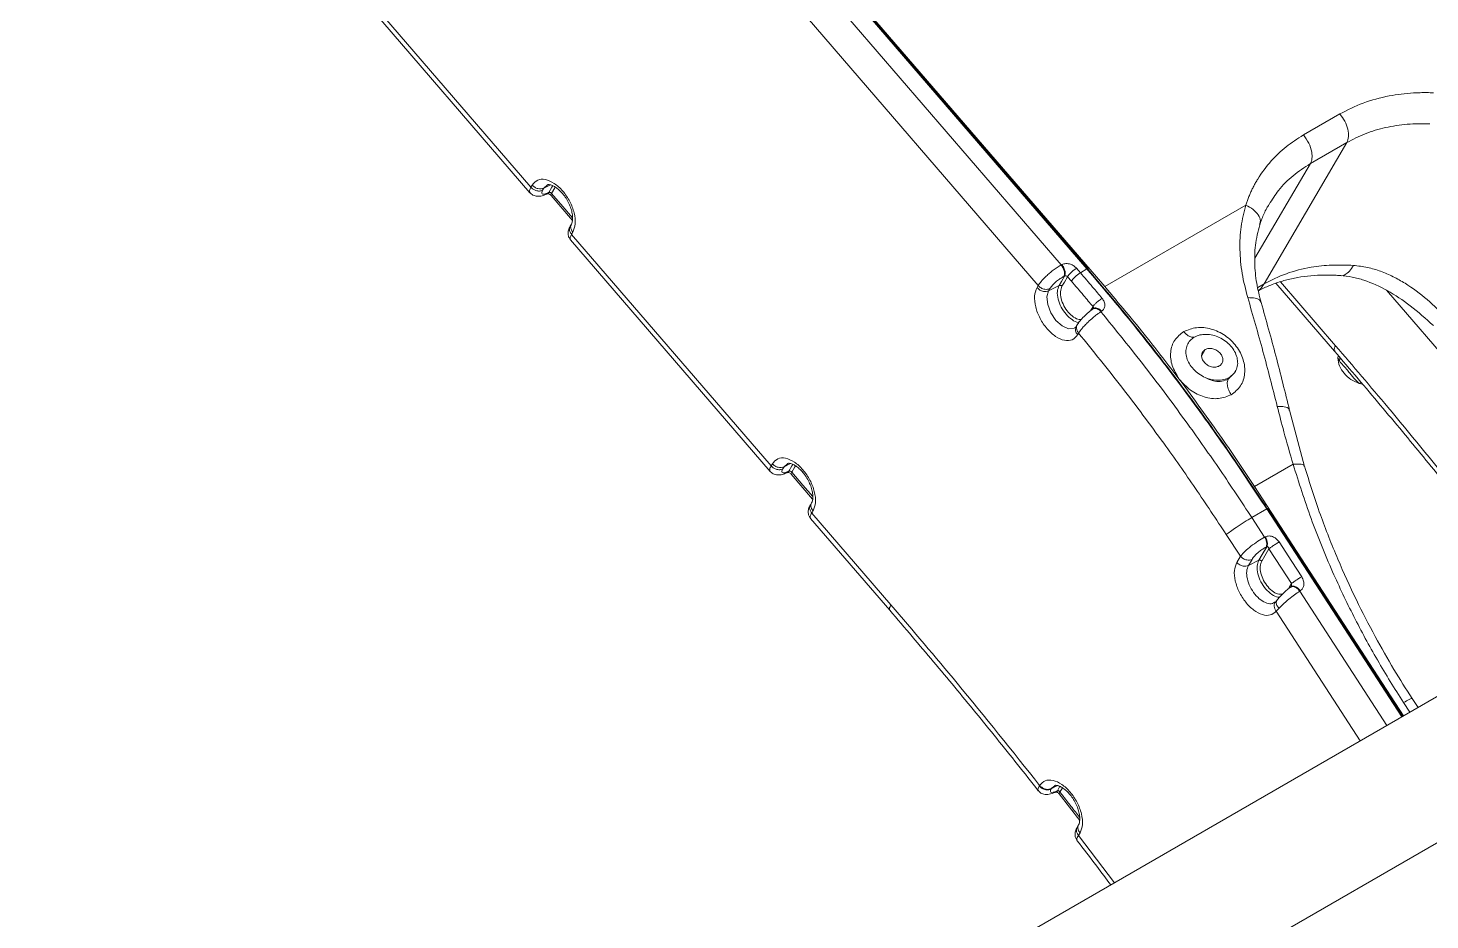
# Model space of a CAD drawing. Header units: millimetres. Extents: x 169 to 14583, y -399 to 10804.
# Drawn here: x 3964.2 to 4277.3, y 8873 to 9072.3 of the extents above; entities that cross this region are included whole.
import ezdxf

# ---------------------------------------------------------------- set-up
doc = ezdxf.new("R2010")
doc.units = ezdxf.units.MM
doc.header["$LTSCALE"] = 35

msp = doc.modelspace()

# ---------------------------------------------------------------- linework, layer by layer
at = {"color": 7, "linetype": 'Continuous', "lineweight": 18}
for p, q in [((4863.941, 9228.027), (2742.62, 8003.415)), ((4807.372, 9228.027), (2742.62, 8036.071)), ((4058.788, 9183.207), (4200.684, 9018.481)), ((4200.906, 9018.546), (4059.01, 9183.272)), ((4059.155, 9183.423), (4204.646, 9014.524)), ((4129.658, 9095.148), (4194.934, 9019.37)), ((4124.717, 9090.326), (4189.8, 9014.772)), ((4031.664, 9087.291), (4076.281, 9035.494)), ((4076.512, 9036.742), (4031.939, 9088.486)), ((4249.02, 9048.411), (4257.158, 9053.109)), ((4258.719, 9046.723), (4240.22, 9015.134)), ((4250.581, 9042.025), (4258.719, 9046.723)), ((4250.581, 9042.025), (4238.204, 9020.89)), ((4076.512, 9036.742), (4076.789, 9037.215)), ((4079.389, 9036.525), (4079.113, 9036.053)), ((4080.865, 9037.263), (4079.389, 9036.525)), ((4079.389, 9036.525), (4080.197, 9037.251)), ((4080.318, 9035.5), (4079.985, 9035.226)), ((4079.994, 9035.201), (4080.147, 9035.276)), ((4081.001, 9034.88), (4085.773, 9029.34)), ((4204.646, 9014.524), (4236.147, 9032.709)), ((4085.543, 9028.505), (4085.266, 9028.033)), ((4085.859, 9026.685), (4085.582, 9026.213)), ((4130.155, 8974.469), (4085.582, 9026.213)), ((4085.306, 9025.017), (4129.924, 8973.221)), ((4194.934, 9019.37), (4195.091, 9019.45)), ((4198.361, 9018.622), (4199.225, 9017.62)), ((4200.684, 9018.481), (4199.225, 9017.62)), ((4189.524, 9014.3), (4189.8, 9014.772)), ((4192.124, 9013.61), (4194.442, 9014.768)), ((4192.401, 9014.082), (4192.124, 9013.61)), ((4196.347, 9016.738), (4197.21, 9015.736)), ((4238.812, 9014.321), (4240.22, 9015.134)), ((4242.877, 9015.273), (4255.955, 9000.091)), ((4256.208, 9001.313), (4243.886, 9015.618)), ((4291.834, 8985.573), (4267.597, 9013.709)), ((4202.027, 9010.053), (4201.49, 9009.136)), ((4202.218, 9009.68), (4202.075, 9009.584)), ((4198.039, 9005.438), (4197.943, 9005.351)), ((4198.497, 9005.963), (4198.278, 9005.59)), ((4198.813, 9004.144), (4198.594, 9003.77)), ((4227.081, 9000.456), (4226.304, 8999.129)), ((4256.762, 8999.149), (4256.702, 8998.537)), ((4256.807, 8999.097), (4256.702, 8998.537)), ((4256.702, 8998.537), (4257.048, 8997.915)), ((4233.631, 8995.241), (4233.838, 8995.594)), ((4221.3, 8993.84), (4221.218, 8993.949)), ((4232.952, 8994.643), (4232.241, 8993.879)), ((4261.918, 8993.108), (4261.481, 8992.897)), ((4262.243, 8992.722), (4261.481, 8992.897)), ((4249.296, 8974.299), (4245.911, 8986.94)), ((4130.155, 8974.469), (4130.431, 8974.942)), ((4133.032, 8974.252), (4132.755, 8973.78)), ((4134.507, 8974.989), (4133.032, 8974.252)), ((4133.032, 8974.252), (4133.84, 8974.977)), ((4133.961, 8973.227), (4133.628, 8972.953)), ((4133.636, 8972.928), (4133.789, 8973.002)), ((4238.094, 8969.833), (4246.734, 8974.821)), ((4134.643, 8972.606), (4139.415, 8967.067)), ((4271.368, 8918.598), (4238.094, 8969.833)), ((4139.186, 8966.232), (4138.909, 8965.76)), ((4139.501, 8964.412), (4139.225, 8963.94)), ((4156.903, 8943.417), (4139.225, 8963.94)), ((4240.819, 8964.854), (4237.499, 8962.925)), ((4240.819, 8964.854), (4270.998, 8918.385)), ((4271.189, 8918.495), (4241.018, 8964.951)), ((4138.949, 8962.744), (4156.65, 8942.195)), ((4237.499, 8962.925), (4240.353, 8958.531)), ((4231.793, 8959.109), (4234.937, 8954.267)), ((4240.353, 8958.531), (4240.509, 8958.61)), ((4234.138, 8952.901), (4234.937, 8954.267)), ((4237.538, 8953.578), (4236.738, 8952.212)), ((4236.738, 8952.212), (4239.056, 8953.37)), ((4246.413, 8947.539), (4246.269, 8947.441)), ((4246.306, 8947.51), (4246.319, 8947.513)), ((4248.338, 8946.555), (4248.194, 8946.457)), ((4248.194, 8946.457), (4267.672, 8916.465)), ((4242.648, 8944.05), (4242.542, 8943.984)), ((4243.071, 8944.403), (4242.749, 8943.997)), ((4243.567, 8942.64), (4242.924, 8941.969)), ((4242.924, 8941.969), (4261.719, 8913.028)), ((4272.782, 8919.415), (4271.375, 8921.581)), ((4274.608, 8920.468), (4273.305, 8922.475)), ((4192.701, 8902.354), (4193.47, 8902.992)), ((4193.59, 8901.519), (4193.744, 8901.593)), ((4194.478, 8901.167), (4199.069, 8895.258)), ((4194.638, 8901.583), (4195.192, 8902.529)), ((4198.813, 8894.266), (4198.489, 8893.712)), ((4199.129, 8892.446), (4198.805, 8891.892)), ((4206.803, 8881.326), (4198.805, 8891.892))]:
    msp.add_line(p, q, dxfattribs=at)
at = {"color": 7, "linetype": 'Continuous', "lineweight": 18, "flags": 128}
for points in [[(4080.472, 9035.574), (4080.386, 9035.533), (4080.318, 9035.5)], [(4080.472, 9035.574), (4081.163, 9036.755), (4081.359, 9037.089)], [(4081.102, 9035.368), (4081.805, 9036.568), (4081.923, 9036.769)], [(4085.802, 9029.912), (4083.615, 9032.451), (4081.102, 9035.368)], [(4195.677, 9016.877), (4194.985, 9015.696), (4194.442, 9014.768)], [(4195.52, 9016.796), (4195.608, 9016.841), (4195.677, 9016.877)], [(4196.347, 9016.738), (4195.644, 9015.538), (4195.092, 9014.595)], [(4197.943, 9005.351), (4197.791, 9005.215), (4196.544, 9005.122), (4195.123, 9005.743), (4193.744, 9006.982), (4192.617, 9008.652), (4191.913, 9010.498), (4191.74, 9012.239), (4192.124, 9013.61), (4192.124, 9013.61)], [(4203.941, 9009.015), (4203.861, 9008.961), (4203.798, 9008.919)], [(4134.114, 8973.301), (4134.029, 8973.26), (4133.961, 8973.227)], [(4134.114, 8973.301), (4134.806, 8974.482), (4135.002, 8974.816)], [(4134.745, 8973.095), (4135.447, 8974.295), (4135.565, 8974.496)], [(4139.445, 8967.639), (4137.258, 8970.177), (4134.745, 8973.095)], [(4243.596, 8957.469), (4246.421, 8953.118), (4248.641, 8949.7)], [(4240.827, 8956.394), (4239.835, 8954.7), (4239.056, 8953.37)], [(4241.313, 8955.942), (4240.413, 8954.405), (4239.706, 8953.197)], [(4240.671, 8956.315), (4240.758, 8956.359), (4240.827, 8956.394)], [(4241.313, 8955.942), (4244.139, 8951.592), (4246.359, 8948.173)], [(4246.359, 8948.173), (4245.832, 8947.273), (4245.664, 8946.987)], [(4194.141, 8903.026), (4193.681, 8902.797), (4192.663, 8902.288)], [(4194.068, 8901.892), (4193.982, 8901.85), (4193.915, 8901.818)], [(4194.068, 8901.892), (4194.577, 8902.761), (4194.627, 8902.846)]]:
    msp.add_lwpolyline(points, dxfattribs=at)
at = {"color": 7, "linetype": 'Continuous', "lineweight": 18}
for points, knots in [([(4257.158, 9053.109), (4258.861, 9053.979), (4262.267, 9055.718), (4267.878, 9057.207), (4271.993, 9057.726), (4274.337, 9057.843), (4275.071, 9057.868), (4275.807, 9057.881), (4276.547, 9057.882), (4277.291, 9057.871), (4277.789, 9057.854), (4278.038, 9057.846)], [0, 0, 0, 0, 0.2799111, 0.5598914, 0.806286, 0.8385636, 0.8708302, 0.9030962, 0.9353716, 0.9676668, 1, 1, 1, 1]), ([(4236.147, 9032.709), (4236.244, 9033.003), (4236.438, 9033.589), (4236.765, 9034.453), (4237.118, 9035.304), (4237.5, 9036.141), (4237.909, 9036.964), (4238.346, 9037.773), (4239.504, 9039.755), (4241.607, 9042.566), (4245.046, 9045.879), (4247.695, 9047.567), (4249.02, 9048.411)], [0, 0, 0, 0, 0.0448713, 0.0896789, 0.1344629, 0.1792545, 0.2240848, 0.268969, 0.3138063, 0.5601545, 0.7800145, 1, 1, 1, 1]), ([(4249.02, 9048.411), (4249.453, 9047.822), (4250.319, 9046.644), (4250.929, 9044.711), (4251.022, 9043.095), (4250.728, 9042.381), (4250.581, 9042.025)], [0, 0, 0, 0, 0.27961895, 0.55923799, 0.77961901, 1, 1, 1, 1]), ([(4241.358, 9032.901), (4242.027, 9033.973), (4243.5, 9036.334), (4246.597, 9039.438), (4249.253, 9041.162), (4250.581, 9042.025)], [0, 0, 0, 0, 0.2938014, 0.6469007, 1, 1, 1, 1]), ([(4076.301, 9035.51), (4076.23, 9035.649), (4076.093, 9035.918), (4076.375, 9036.473), (4076.512, 9036.742)], [0, 0, 0, 0, 0.5147342, 1, 1, 1, 1]), ([(4076.206, 9035.587), (4076.443, 9035.355), (4076.925, 9034.883), (4077.935, 9034.664), (4078.982, 9034.771), (4079.664, 9035.061), (4079.999, 9035.204)], [0, 0, 0, 0, 0.2481592, 0.5046297, 0.7567286, 1, 1, 1, 1]), ([(4079.113, 9036.053), (4078.892, 9035.977), (4078.432, 9035.818), (4077.648, 9035.954), (4076.973, 9036.284), (4076.662, 9036.593), (4076.512, 9036.742)], [0, 0, 0, 0, 0.2688542, 0.5596592, 0.7873468, 1, 1, 1, 1]), ([(4076.789, 9037.215), (4077.157, 9037.648), (4077.893, 9038.513), (4079.705, 9038.6), (4081.713, 9037.729), (4083.675, 9035.966), (4085.279, 9033.59), (4086.268, 9030.98), (4086.554, 9028.46), (4086.091, 9027.277), (4085.859, 9026.685)], [0, 0, 0, 0, 0.12500731, 0.24999827, 0.37499406, 0.49999653, 0.62499794, 0.74999377, 0.87494424, 1, 1, 1, 1]), ([(4080.318, 9035.5), (4080.02, 9035.376), (4079.424, 9035.129), (4078.972, 9035.213), (4078.862, 9035.534), (4079.029, 9035.88), (4079.113, 9036.053)], [0, 0, 0, 0, 0.2796963, 0.5593379, 0.7796715, 1, 1, 1, 1]), ([(4080.132, 9035.281), (4080.146, 9035.283), (4080.296, 9035.307), (4080.388, 9035.447), (4080.472, 9035.574)], [0, 0, 0, 0, 0.09219432, 1, 1, 1, 1]), ([(4080.174, 9037.271), (4080.228, 9037.293), (4080.331, 9037.336), (4080.76, 9037.32), (4081.4, 9037.11), (4082.183, 9036.647), (4083.005, 9035.956), (4083.809, 9035.059), (4084.536, 9034.001), (4085.133, 9032.847), (4085.56, 9031.677), (4085.795, 9030.574), (4085.842, 9029.63), (4085.731, 9028.891), (4085.609, 9028.639), (4085.547, 9028.512)], [0, 0, 0, 0, 0.0823624, 0.1548467, 0.2322622, 0.3074057, 0.383184, 0.4604463, 0.5388929, 0.6178813, 0.6966153, 0.7742526, 0.8502381, 0.9245365, 1, 1, 1, 1]), ([(4081.102, 9035.368), (4081.051, 9035.417), (4080.95, 9035.515), (4080.765, 9035.591), (4080.598, 9035.612), (4080.514, 9035.587), (4080.472, 9035.574)], [0, 0, 0, 0, 0.2786609, 0.5580187, 0.7788012, 1, 1, 1, 1]), ([(4080.152, 9035.278), (4080.193, 9035.29), (4080.276, 9035.313), (4080.491, 9035.263), (4080.753, 9035.129), (4080.916, 9034.965), (4081, 9034.88)], [0, 0, 0, 0, 0.2248265, 0.4652169, 0.7229944, 1, 1, 1, 1]), ([(4081.009, 9034.886), (4080.983, 9034.936), (4080.932, 9035.036), (4081.045, 9035.257), (4081.102, 9035.368)], [0, 0, 0, 0, 0.4945019, 1, 1, 1, 1]), ([(4236.59, 9012.066), (4236.12, 9013.882), (4235.179, 9017.515), (4234.735, 9022.832), (4234.939, 9027.965), (4235.745, 9031.131), (4236.147, 9032.709)], [0, 0, 0, 0, 0.2510572, 0.502282, 0.7518656, 1, 1, 1, 1]), ([(4236.147, 9032.709), (4236.725, 9032.417), (4237.88, 9031.832), (4239.015, 9030.57), (4239.528, 9029.372), (4239.313, 9028.729), (4239.227, 9028.473)], [0, 0, 0, 0, 0.2733412, 0.5466824, 0.8200236, 1, 1, 1, 1]), ([(4239.314, 9028.46), (4239.451, 9028.861), (4239.875, 9030.099), (4240.514, 9031.589), (4241.144, 9032.6), (4241.312, 9032.869)], [0, 0, 0, 0, 0.2598554, 0.8033193, 1, 1, 1, 1]), ([(4085.267, 9028.033), (4085.118, 9027.728), (4084.827, 9027.131), (4084.764, 9026.248), (4084.939, 9025.5), (4085.243, 9025.111), (4085.382, 9024.934)], [0, 0, 0, 0, 0.2836867, 0.5549477, 0.7975658, 1, 1, 1, 1]), ([(4085.582, 9026.213), (4085.433, 9026.428), (4085.124, 9026.874), (4085.049, 9027.549), (4085.214, 9027.891), (4085.28, 9028.026)], [0, 0, 0, 0, 0.3607078, 0.7463726, 1, 1, 1, 1]), ([(4085.582, 9026.213), (4085.443, 9025.946), (4085.155, 9025.397), (4085.268, 9025.157), (4085.326, 9025.033)], [0, 0, 0, 0, 0.4852387, 1, 1, 1, 1]), ([(4085.859, 9026.685), (4085.706, 9026.907), (4085.401, 9027.349), (4085.33, 9028.017), (4085.486, 9028.355), (4085.549, 9028.493)], [0, 0, 0, 0, 0.3712486, 0.7424975, 1, 1, 1, 1]), ([(4239.578, 9010.967), (4239.21, 9012.414), (4238.45, 9015.401), (4238.047, 9019.897), (4238.226, 9024.499), (4239.014, 9027.391), (4239.419, 9028.878)], [0, 0, 0, 0, 0.227876, 0.4705119, 0.727873, 1, 1, 1, 1]), ([(4189.8, 9014.772), (4190, 9015.071), (4190.43, 9015.717), (4191.377, 9016.706), (4192.322, 9017.555), (4193.154, 9018.22), (4194.054, 9018.861), (4194.635, 9019.197), (4194.934, 9019.37)], [0, 0, 0, 0, 0.2006301, 0.4336991, 0.5629972, 0.7004831, 0.8461522, 1, 1, 1, 1]), ([(4192.401, 9014.082), (4192.58, 9014.338), (4192.937, 9014.851), (4193.825, 9015.671), (4194.726, 9016.35), (4195.255, 9016.648), (4195.52, 9016.796)], [0, 0, 0, 0, 0.2795609, 0.5591668, 0.7795606, 1, 1, 1, 1]), ([(4194.934, 9019.37), (4195.097, 9019.129), (4195.422, 9018.646), (4195.651, 9017.866), (4195.686, 9017.218), (4195.575, 9016.937), (4195.52, 9016.796)], [0, 0, 0, 0, 0.2796194, 0.559239, 0.7796198, 1, 1, 1, 1]), ([(4195.091, 9019.45), (4195.382, 9019.553), (4195.965, 9019.758), (4196.94, 9019.595), (4197.776, 9019.2), (4198.166, 9018.815), (4198.361, 9018.622)], [0, 0, 0, 0, 0.2795266, 0.5598291, 0.7794338, 1, 1, 1, 1]), ([(4195.091, 9019.45), (4195.248, 9019.218), (4195.575, 9018.735), (4195.811, 9017.941), (4195.841, 9017.288), (4195.73, 9017.01), (4195.677, 9016.877)], [0, 0, 0, 0, 0.2702785, 0.5624247, 0.789719, 1, 1, 1, 1]), ([(4195.677, 9016.877), (4195.737, 9016.901), (4195.858, 9016.95), (4196.058, 9016.926), (4196.229, 9016.853), (4196.307, 9016.776), (4196.347, 9016.738)], [0, 0, 0, 0, 0.28064265, 0.56053232, 0.78043925, 1, 1, 1, 1]), ([(4198.361, 9018.622), (4198.144, 9018.481), (4197.709, 9018.198), (4197.088, 9017.646), (4196.611, 9017.136), (4196.435, 9016.871), (4196.347, 9016.738)], [0, 0, 0, 0, 0.2796315, 0.559263, 0.7796316, 1, 1, 1, 1]), ([(4199.225, 9017.62), (4200.134, 9016.559), (4201.759, 9014.665), (4203.367, 9012.744), (4204.074, 9011.899)], [0, 0, 0, 0, 0.5599992, 1, 1, 1, 1]), ([(4200.9, 9018.542), (4200.899, 9018.546), (4200.89, 9018.565), (4200.817, 9018.55), (4200.728, 9018.504), (4200.684, 9018.481)], [0, 0, 0, 0, 0.0985789, 0.5492894, 1, 1, 1, 1]), ([(4200.887, 9018.418), (4200.904, 9018.453), (4200.935, 9018.514), (4200.911, 9018.533), (4200.9, 9018.542)], [0, 0, 0, 0, 0.5613937, 1, 1, 1, 1]), ([(4200.887, 9018.418), (4204.855, 9013.707), (4212.786, 9004.289), (4223.326, 8990.442), (4232.737, 8977.309), (4238.215, 8969.025), (4240.956, 8964.881)], [0, 0, 0, 0, 0.2800925, 0.5599592, 0.7798938, 1, 1, 1, 1]), ([(4238.979, 9013.591), (4239.111, 9013.664), (4239.975, 9014.142), (4241.712, 9014.913), (4244.273, 9015.798), (4247.004, 9016.464), (4249.874, 9016.911), (4252.87, 9017.13), (4255.38, 9017.128), (4256.889, 9017.034), (4257.342, 9017.005)], [0, 0, 0, 0, 0.0282843, 0.1849615, 0.3389971, 0.4904666, 0.6401707, 0.7887156, 0.9365399, 1, 1, 1, 1]), ([(4240.22, 9015.134), (4241.841, 9015.956), (4245.084, 9017.599), (4250.291, 9018.875), (4255.352, 9019.456), (4258.58, 9019.329), (4260.194, 9019.266)], [0, 0, 0, 0, 0.2799465, 0.559893, 0.7799465, 1, 1, 1, 1]), ([(4257.234, 9017.013), (4258.128, 9016.918), (4259.947, 9016.724), (4263.51, 9015.746), (4267.897, 9013.74), (4273.022, 9010.302), (4276.362, 9007.341), (4278.08, 9005.817)], [0, 0, 0, 0, 0.1112448, 0.2264895, 0.4689228, 0.7268228, 1, 1, 1, 1]), ([(4257.35, 9017.019), (4257.368, 9017.013), (4257.687, 9016.903), (4258.348, 9017.193), (4259.296, 9017.89), (4259.895, 9018.807), (4260.194, 9019.266)], [0, 0, 0, 0, 0.018966, 0.3459773, 0.6729887, 1, 1, 1, 1]), ([(4260.194, 9019.266), (4261.24, 9019.145), (4263.322, 9018.903), (4266.277, 9018.007), (4269.08, 9016.804), (4272.604, 9014.811), (4276.68, 9011.776), (4279.673, 9008.82), (4281.158, 9007.353)], [0, 0, 0, 0, 0.1276229, 0.2542782, 0.3802899, 0.5057686, 0.7546997, 1, 1, 1, 1]), ([(4198.594, 9003.77), (4198.226, 9003.337), (4197.489, 9002.471), (4195.678, 9002.385), (4193.669, 9003.256), (4191.707, 9005.019), (4190.104, 9007.395), (4189.114, 9010.005), (4188.828, 9012.525), (4189.292, 9013.708), (4189.524, 9014.3)], [0, 0, 0, 0, 0.12500731, 0.24999827, 0.37499406, 0.49999653, 0.62499794, 0.74999377, 0.87494424, 1, 1, 1, 1]), ([(4189.524, 9014.3), (4189.728, 9014.106), (4190.135, 9013.719), (4190.898, 9013.451), (4191.591, 9013.412), (4191.947, 9013.544), (4192.124, 9013.61)], [0, 0, 0, 0, 0.2796438, 0.5592878, 0.7796441, 1, 1, 1, 1]), ([(4189.8, 9014.772), (4189.999, 9014.583), (4190.409, 9014.192), (4191.185, 9013.919), (4191.884, 9013.887), (4192.233, 9014.019), (4192.401, 9014.082)], [0, 0, 0, 0, 0.2729855, 0.5648585, 0.7908094, 1, 1, 1, 1]), ([(4198.923, 9006.563), (4198.857, 9006.556), (4198.393, 9006.503), (4197.325, 9007.087), (4195.973, 9008.267), (4194.846, 9009.942), (4194.156, 9011.764), (4193.955, 9013.527), (4194.28, 9014.354), (4194.442, 9014.768)], [0, 0, 0, 0, 0.0270685, 0.1892238, 0.351379, 0.5135342, 0.6756895, 0.8378448, 1, 1, 1, 1]), ([(4194.442, 9014.768), (4194.499, 9014.787), (4194.615, 9014.826), (4194.808, 9014.792), (4194.975, 9014.711), (4195.053, 9014.634), (4195.092, 9014.595)], [0, 0, 0, 0, 0.2796418, 0.5592872, 0.7796436, 1, 1, 1, 1]), ([(4195.092, 9014.595), (4194.946, 9014.223), (4194.655, 9013.478), (4194.834, 9011.89), (4195.457, 9010.249), (4196.469, 9008.745), (4197.693, 9007.664), (4198.776, 9007.12), (4199.3, 9007.204), (4199.47, 9007.231)], [0, 0, 0, 0, 0.15431216, 0.30858716, 0.4628771, 0.61717231, 0.77146225, 0.92575745, 1, 1, 1, 1]), ([(4197.21, 9015.736), (4198.114, 9014.682), (4199.727, 9012.8), (4201.324, 9010.892), (4202.027, 9010.053)], [0, 0, 0, 0, 0.55999918, 1, 1, 1, 1]), ([(4204.646, 9014.524), (4207.809, 9010.782), (4213.458, 9004.1), (4218.847, 8997.05), (4221.218, 8993.949)], [0, 0, 0, 0, 0.55998558, 1, 1, 1, 1]), ([(4240.22, 9015.134), (4239.916, 9014.64), (4239.56, 9014.064), (4239.03, 9013.747), (4238.954, 9013.701)], [0, 0, 0, 0, 0.8560888, 1, 1, 1, 1]), ([(4204.074, 9011.899), (4203.862, 9011.762), (4203.422, 9011.479), (4202.779, 9010.927), (4202.293, 9010.426), (4202.113, 9010.174), (4202.027, 9010.053)], [0, 0, 0, 0, 0.2730315, 0.5654073, 0.7914378, 1, 1, 1, 1]), ([(4204.074, 9011.899), (4204.248, 9011.645), (4204.595, 9011.138), (4204.712, 9010.298), (4204.519, 9009.529), (4204.133, 9009.186), (4203.941, 9009.015)], [0, 0, 0, 0, 0.2513395, 0.5023873, 0.7519774, 1, 1, 1, 1]), ([(4243.179, 8987.776), (4242.134, 8991.893), (4240.044, 9000.127), (4237.741, 9008.086), (4236.59, 9012.066)], [0, 0, 0, 0, 0.50000603, 1, 1, 1, 1]), ([(4236.59, 9012.066), (4237.178, 9012.053), (4238.398, 9012.028), (4239.385, 9011.55), (4239.479, 9011.094), (4239.51, 9010.946)], [0, 0, 0, 0, 0.3865557, 0.8015799, 1, 1, 1, 1]), ([(4245.928, 8986.867), (4244.923, 8990.951), (4242.912, 8999.119), (4240.69, 9007.017), (4239.578, 9010.966)], [0, 0, 0, 0, 0.4999737, 1, 1, 1, 1]), ([(4202.075, 9009.584), (4201.743, 9009.341), (4201.076, 9008.855), (4200.015, 9007.864), (4199.07, 9006.83), (4198.687, 9006.251), (4198.495, 9005.961)], [0, 0, 0, 0, 0.2474426, 0.4965741, 0.7474139, 1, 1, 1, 1]), ([(4203.798, 9008.919), (4203.692, 9008.849), (4203.4, 9008.658), (4202.812, 9008.234), (4201.943, 9007.547), (4201.003, 9006.707), (4200.185, 9005.88), (4199.405, 9005.009), (4199.042, 9004.478), (4198.813, 9004.144)], [0, 0, 0, 0, 0.05863111, 0.16166032, 0.30896685, 0.50037767, 0.64404887, 0.77535777, 1, 1, 1, 1]), ([(4202.027, 9010.053), (4202.061, 9009.992), (4202.13, 9009.87), (4202.14, 9009.708), (4202.107, 9009.633), (4202.1, 9009.617)], [0, 0, 0, 0, 0.4361202, 0.8754996, 1, 1, 1, 1]), ([(4202.079, 9009.575), (4202.174, 9009.618), (4202.379, 9009.71), (4202.817, 9009.638), (4203.323, 9009.387), (4203.644, 9009.07), (4203.798, 9008.919)], [0, 0, 0, 0, 0.2104297, 0.4559019, 0.7390059, 1, 1, 1, 1]), ([(4203.941, 9009.015), (4203.813, 9009.144), (4203.545, 9009.413), (4203.094, 9009.681), (4202.637, 9009.799), (4202.302, 9009.773), (4202.184, 9009.642), (4202.16, 9009.615)], [0, 0, 0, 0, 0.2078158, 0.4322365, 0.6641379, 0.9315899, 1, 1, 1, 1]), ([(4203.798, 9008.919), (4207.112, 9004.827), (4213.741, 8996.642), (4222.59, 8984.737), (4230.525, 8973.5), (4235.174, 8966.45), (4237.499, 8962.925)], [0, 0, 0, 0, 0.2799943, 0.5599886, 0.7799943, 1, 1, 1, 1]), ([(4198.282, 9005.597), (4198.253, 9005.552), (4198.176, 9005.434), (4198.122, 9005.403), (4198.089, 9005.384)], [0, 0, 0, 0, 0.3860961, 1, 1, 1, 1]), ([(4198.506, 9005.953), (4198.493, 9005.939), (4198.324, 9005.759), (4198.3, 9005.28), (4198.436, 9004.657), (4198.69, 9004.311), (4198.813, 9004.144)], [0, 0, 0, 0, 0.03069754, 0.41501342, 0.7170606, 1, 1, 1, 1]), ([(4221.218, 8993.949), (4220.641, 8994.914), (4219.483, 8996.851), (4219.201, 8999.957), (4220.07, 9002.732), (4221.562, 9003.89), (4222.31, 9004.471)], [0, 0, 0, 0, 0.2479051, 0.497574, 0.7480467, 1, 1, 1, 1]), ([(4222.31, 9004.471), (4223.228, 9004.85), (4225.061, 9005.606), (4228.433, 9005.229), (4231.619, 9003.748), (4234.2, 9001.28), (4235.774, 8998.215), (4236.093, 8995.038), (4235.179, 8992.151), (4233.67, 8990.972), (4232.915, 8990.381)], [0, 0, 0, 0, 0.1258828, 0.2512567, 0.3757292, 0.4997156, 0.6241827, 0.7492089, 0.8745627, 1, 1, 1, 1]), ([(4224.678, 9003.246), (4224.469, 9003.22), (4224.052, 9003.168), (4223.371, 9003.475), (4222.777, 9003.926), (4222.461, 9004.294), (4222.31, 9004.471)], [0, 0, 0, 0, 0.2889604, 0.5789526, 0.7972434, 1, 1, 1, 1]), ([(4198.813, 9004.144), (4202.055, 9000.136), (4208.54, 8992.12), (4217.2, 8980.462), (4224.966, 8969.461), (4229.518, 8962.559), (4231.793, 8959.109)], [0, 0, 0, 0, 0.2799941, 0.5599888, 0.7799945, 1, 1, 1, 1]), ([(4226.733, 8994.376), (4226.26, 8994.648), (4225.314, 8995.192), (4224.171, 8996.33), (4223.311, 8997.595), (4222.829, 8998.929), (4222.729, 9000.243), (4223.003, 9001.456), (4223.638, 9002.521), (4224.331, 9003.004), (4224.678, 9003.246)], [0, 0, 0, 0, 0.1281876, 0.256222, 0.3824911, 0.5079715, 0.6292184, 0.7531583, 0.8766335, 1, 1, 1, 1]), ([(4224.678, 9003.246), (4225.068, 9003.428), (4225.858, 9003.796), (4227.297, 9003.913), (4228.786, 9003.745), (4230.267, 9003.221), (4231.639, 9002.403), (4232.806, 9001.314), (4233.731, 9000.051), (4234.039, 8999.139), (4234.193, 8998.683)], [0, 0, 0, 0, 0.1217054, 0.2463622, 0.3704217, 0.4917089, 0.6173251, 0.7436048, 0.8717596, 1, 1, 1, 1]), ([(4256.078, 9000.198), (4255.982, 9000.249), (4255.722, 9000.386), (4256.02, 9000.954), (4256.208, 9001.313)], [0, 0, 0, 0, 0.3685303, 1, 1, 1, 1]), ([(4282.549, 8969.717), (4277.682, 8975.694), (4268.991, 8986.366), (4260.114, 8996.746), (4256.208, 9001.313)], [0, 0, 0, 0, 0.5599966, 1, 1, 1, 1]), ([(4230.237, 8996.793), (4229.982, 8996.687), (4229.471, 8996.475), (4228.518, 8996.558), (4227.604, 8996.937), (4226.845, 8997.577), (4226.364, 8998.377), (4226.235, 8999.209), (4226.458, 8999.972), (4226.874, 9000.295), (4227.081, 9000.456)], [0, 0, 0, 0, 0.1249813, 0.2499921, 0.3749863, 0.4999883, 0.6249824, 0.7499844, 0.8748829, 1, 1, 1, 1]), ([(4226.733, 8994.376), (4227.221, 8994.167), (4228.205, 8993.743), (4229.751, 8993.556), (4231.218, 8993.677), (4232.49, 8994.177), (4233.493, 8994.989), (4234.125, 8996.078), (4234.429, 8997.334), (4234.272, 8998.236), (4234.193, 8998.683)], [0, 0, 0, 0, 0.1237634, 0.2498185, 0.375987, 0.4999696, 0.6239126, 0.749978, 0.8760077, 1, 1, 1, 1]), ([(4227.081, 9000.456), (4227.337, 9000.562), (4227.847, 9000.773), (4228.8, 9000.69), (4229.714, 9000.311), (4230.473, 8999.672), (4230.955, 8998.872), (4231.083, 8998.04), (4230.86, 8997.276), (4230.445, 8996.954), (4230.237, 8996.793)], [0, 0, 0, 0, 0.12498135, 0.24999215, 0.37498634, 0.49998825, 0.62498244, 0.74998436, 0.87488287, 1, 1, 1, 1]), ([(4255.956, 9000.091), (4257.711, 8998.045), (4262.805, 8992.109), (4270.984, 8982.359), (4277.948, 8973.872), (4281.611, 8969.339), (4282.193, 8968.618)], [0, 0, 0, 0, 0.198304, 0.5753071, 0.9324828, 1, 1, 1, 1]), ([(4261.481, 8992.897), (4260.844, 8993.167), (4259.568, 8993.707), (4258.03, 8995.12), (4256.953, 8996.793), (4256.785, 8997.956), (4256.702, 8998.537)], [0, 0, 0, 0, 0.2500081, 0.4999971, 0.7499624, 1, 1, 1, 1]), ([(4257.048, 8997.915), (4257.102, 8998.138), (4257.174, 8998.44), (4257.1, 8998.707), (4257.08, 8998.777)], [0, 0, 0, 0, 0.7404327, 1, 1, 1, 1]), ([(4233.866, 8995.764), (4233.852, 8995.69), (4233.827, 8995.55), (4233.726, 8995.463), (4233.679, 8995.422)], [0, 0, 0, 0, 0.52999134, 1, 1, 1, 1]), ([(4257.048, 8997.915), (4257.309, 8997.596), (4257.691, 8997.127), (4258.392, 8996.375), (4258.758, 8995.955), (4258.951, 8995.727), (4259.21, 8995.415), (4259.631, 8994.888), (4260.42, 8993.899), (4261.053, 8993.301), (4261.481, 8992.897)], [0, 0, 0, 0, 0.25341521, 0.37304715, 0.45360285, 0.47768556, 0.49088213, 0.61206395, 0.7380662, 1, 1, 1, 1]), ([(4221.3, 8993.84), (4224.533, 8989.455), (4230.308, 8981.625), (4235.715, 8973.436), (4238.094, 8969.833)], [0, 0, 0, 0, 0.55998281, 1, 1, 1, 1]), ([(4232.915, 8990.381), (4232.002, 8990.009), (4230.177, 8989.263), (4226.867, 8989.715), (4223.666, 8991.228), (4222.087, 8992.971), (4221.3, 8993.84)], [0, 0, 0, 0, 0.2506941, 0.5013785, 0.7512661, 1, 1, 1, 1]), ([(4232.241, 8993.879), (4231.786, 8993.681), (4230.874, 8993.282), (4228.927, 8993.287), (4227.565, 8993.963), (4226.733, 8994.376)], [0, 0, 0, 0, 0.2795796, 0.5598709, 1, 1, 1, 1]), ([(4232.915, 8990.381), (4232.702, 8990.723), (4232.268, 8991.422), (4232.002, 8992.483), (4232.002, 8993.332), (4232.164, 8993.702), (4232.241, 8993.879)], [0, 0, 0, 0, 0.2803188, 0.5722743, 0.7948207, 1, 1, 1, 1]), ([(4246.734, 8974.821), (4246.021, 8977.255), (4244.749, 8981.595), (4243.658, 8985.889), (4243.179, 8987.776)], [0, 0, 0, 0, 0.56067981, 1, 1, 1, 1]), ([(4243.179, 8987.776), (4243.737, 8987.762), (4244.892, 8987.733), (4245.788, 8987.341), (4245.845, 8986.97), (4245.864, 8986.849)], [0, 0, 0, 0, 0.3860904, 0.798518, 1, 1, 1, 1]), ([(4130.431, 8974.942), (4130.799, 8975.375), (4131.536, 8976.24), (4133.347, 8976.327), (4135.356, 8975.456), (4137.318, 8973.693), (4138.921, 8971.317), (4139.911, 8968.707), (4140.197, 8966.187), (4139.733, 8965.004), (4139.501, 8964.412)], [0, 0, 0, 0, 0.12500731, 0.24999827, 0.37499406, 0.49999653, 0.62499794, 0.74999377, 0.87494424, 1, 1, 1, 1]), ([(4129.944, 8973.237), (4129.873, 8973.376), (4129.735, 8973.645), (4130.018, 8974.2), (4130.155, 8974.469)], [0, 0, 0, 0, 0.51473425, 1, 1, 1, 1]), ([(4129.848, 8973.314), (4130.085, 8973.081), (4130.568, 8972.609), (4131.578, 8972.391), (4132.625, 8972.498), (4133.307, 8972.788), (4133.642, 8972.93)], [0, 0, 0, 0, 0.2481592, 0.5046297, 0.7567286, 1, 1, 1, 1]), ([(4132.755, 8973.78), (4132.534, 8973.704), (4132.075, 8973.545), (4131.29, 8973.681), (4130.615, 8974.011), (4130.305, 8974.32), (4130.155, 8974.469)], [0, 0, 0, 0, 0.2688542, 0.5596592, 0.7873468, 1, 1, 1, 1]), ([(4133.961, 8973.227), (4133.663, 8973.103), (4133.067, 8972.856), (4132.615, 8972.94), (4132.505, 8973.261), (4132.672, 8973.607), (4132.755, 8973.78)], [0, 0, 0, 0, 0.2796963, 0.5593379, 0.7796715, 1, 1, 1, 1]), ([(4133.774, 8973.007), (4133.788, 8973.01), (4133.938, 8973.033), (4134.031, 8973.174), (4134.114, 8973.301)], [0, 0, 0, 0, 0.09219432, 1, 1, 1, 1]), ([(4133.795, 8973.005), (4133.835, 8973.016), (4133.919, 8973.04), (4134.134, 8972.99), (4134.395, 8972.856), (4134.558, 8972.692), (4134.643, 8972.607)], [0, 0, 0, 0, 0.2248265, 0.4652169, 0.7229944, 1, 1, 1, 1]), ([(4133.816, 8974.997), (4133.871, 8975.02), (4133.973, 8975.063), (4134.403, 8975.047), (4135.043, 8974.836), (4135.826, 8974.374), (4136.648, 8973.682), (4137.452, 8972.785), (4138.179, 8971.728), (4138.776, 8970.574), (4139.203, 8969.404), (4139.438, 8968.301), (4139.485, 8967.357), (4139.374, 8966.618), (4139.251, 8966.366), (4139.19, 8966.239)], [0, 0, 0, 0, 0.0823624, 0.1548467, 0.2322622, 0.3074057, 0.383184, 0.4604463, 0.5388929, 0.6178813, 0.6966153, 0.7742526, 0.8502381, 0.9245365, 1, 1, 1, 1]), ([(4134.745, 8973.095), (4134.694, 8973.144), (4134.593, 8973.242), (4134.407, 8973.318), (4134.24, 8973.339), (4134.156, 8973.314), (4134.114, 8973.301)], [0, 0, 0, 0, 0.2786609, 0.5580187, 0.7788012, 1, 1, 1, 1]), ([(4134.652, 8972.613), (4134.626, 8972.663), (4134.574, 8972.763), (4134.688, 8972.984), (4134.745, 8973.095)], [0, 0, 0, 0, 0.4945019, 1, 1, 1, 1]), ([(4246.734, 8974.821), (4247.265, 8974.858), (4248.365, 8974.935), (4249.175, 8974.712), (4249.2, 8974.435), (4249.207, 8974.353)], [0, 0, 0, 0, 0.3955804, 0.8197189, 1, 1, 1, 1]), ([(4271.375, 8921.581), (4269.395, 8924.733), (4265.441, 8931.031), (4260.182, 8940.802), (4255.181, 8951.344), (4250.553, 8962.683), (4248.007, 8970.774), (4246.734, 8974.821)], [0, 0, 0, 0, 0.1872479, 0.3740459, 0.5605613, 0.7802279, 1, 1, 1, 1]), ([(4273.305, 8922.474), (4271.933, 8924.637), (4269.046, 8929.19), (4264.871, 8936.551), (4260.646, 8944.758), (4256.529, 8953.84), (4252.586, 8963.79), (4250.404, 8970.763), (4249.274, 8974.373)], [0, 0, 0, 0, 0.1320176, 0.2779138, 0.4376729, 0.611285, 0.7987322, 1, 1, 1, 1]), ([(4138.909, 8965.76), (4138.761, 8965.455), (4138.47, 8964.858), (4138.406, 8963.975), (4138.581, 8963.227), (4138.886, 8962.837), (4139.025, 8962.66)], [0, 0, 0, 0, 0.2836867, 0.5549477, 0.7975658, 1, 1, 1, 1]), ([(4139.225, 8963.94), (4139.075, 8964.155), (4138.767, 8964.601), (4138.692, 8965.276), (4138.857, 8965.618), (4138.923, 8965.753)], [0, 0, 0, 0, 0.3607078, 0.7463726, 1, 1, 1, 1]), ([(4139.225, 8963.94), (4139.085, 8963.673), (4138.798, 8963.124), (4138.911, 8962.884), (4138.969, 8962.76)], [0, 0, 0, 0, 0.4852387, 1, 1, 1, 1]), ([(4139.501, 8964.412), (4139.349, 8964.633), (4139.044, 8965.076), (4138.972, 8965.744), (4139.128, 8966.081), (4139.192, 8966.22)], [0, 0, 0, 0, 0.3712486, 0.7424975, 1, 1, 1, 1]), ([(4241.019, 8964.94), (4241.018, 8964.946), (4241.017, 8964.957), (4240.937, 8964.921), (4240.858, 8964.876), (4240.819, 8964.854)], [0, 0, 0, 0, 0.3881279, 0.6940645, 1, 1, 1, 1]), ([(4237.499, 8962.925), (4236.941, 8962.591), (4235.825, 8961.924), (4234.091, 8960.783), (4232.683, 8959.8), (4232.09, 8959.339), (4231.793, 8959.109)], [0, 0, 0, 0, 0.27963161, 0.55926324, 0.77963162, 1, 1, 1, 1]), ([(4234.937, 8954.267), (4235.093, 8954.453), (4235.393, 8954.809), (4236.164, 8955.562), (4237.305, 8956.537), (4238.87, 8957.675), (4239.862, 8958.248), (4240.353, 8958.531)], [0, 0, 0, 0, 0.1440622, 0.2762293, 0.5040607, 0.7550786, 1, 1, 1, 1]), ([(4240.353, 8958.531), (4240.468, 8958.307), (4240.699, 8957.858), (4240.831, 8957.206), (4240.823, 8956.672), (4240.722, 8956.434), (4240.671, 8956.315)], [0, 0, 0, 0, 0.2797215, 0.5594431, 0.7797215, 1, 1, 1, 1]), ([(4240.509, 8958.61), (4240.791, 8958.705), (4241.362, 8958.896), (4242.285, 8958.652), (4243.067, 8958.157), (4243.418, 8957.7), (4243.596, 8957.469)], [0, 0, 0, 0, 0.272346, 0.5508375, 0.7736476, 1, 1, 1, 1]), ([(4240.509, 8958.61), (4240.624, 8958.386), (4240.86, 8957.928), (4240.99, 8957.264), (4240.975, 8956.736), (4240.875, 8956.505), (4240.827, 8956.394)], [0, 0, 0, 0, 0.2801303, 0.5706515, 0.7930128, 1, 1, 1, 1]), ([(4243.596, 8957.469), (4243.373, 8957.336), (4242.926, 8957.069), (4242.233, 8956.612), (4241.669, 8956.219), (4241.432, 8956.035), (4241.313, 8955.942)], [0, 0, 0, 0, 0.2796315, 0.559263, 0.7796316, 1, 1, 1, 1]), ([(4234.937, 8954.267), (4235.134, 8954.079), (4235.542, 8953.69), (4236.316, 8953.415), (4237.017, 8953.382), (4237.369, 8953.514), (4237.538, 8953.578)], [0, 0, 0, 0, 0.2709148, 0.5622607, 0.7890835, 1, 1, 1, 1]), ([(4237.538, 8953.578), (4237.718, 8953.836), (4238.076, 8954.353), (4238.965, 8955.182), (4239.874, 8955.87), (4240.405, 8956.167), (4240.671, 8956.315)], [0, 0, 0, 0, 0.28097711, 0.56074391, 0.7804724, 1, 1, 1, 1]), ([(4240.827, 8956.394), (4240.852, 8956.405), (4240.903, 8956.426), (4241.011, 8956.423), (4241.138, 8956.347), (4241.253, 8956.176), (4241.293, 8956.023), (4241.313, 8955.942)], [0, 0, 0, 0, 0.102111, 0.207338, 0.4390144, 0.7067815, 1, 1, 1, 1]), ([(4242.924, 8941.969), (4242.514, 8941.631), (4241.692, 8940.956), (4239.871, 8941.104), (4237.923, 8942.122), (4236.07, 8943.935), (4234.587, 8946.273), (4233.693, 8948.79), (4233.46, 8951.198), (4233.912, 8952.333), (4234.138, 8952.901)], [0, 0, 0, 0, 0.1250078, 0.2499983, 0.3749941, 0.4999966, 0.6249983, 0.749994, 0.8749421, 1, 1, 1, 1]), ([(4234.138, 8952.901), (4234.342, 8952.708), (4234.749, 8952.321), (4235.512, 8952.053), (4236.205, 8952.014), (4236.561, 8952.146), (4236.738, 8952.212)], [0, 0, 0, 0, 0.2796438, 0.5592878, 0.7796441, 1, 1, 1, 1]), ([(4242.542, 8943.984), (4242.409, 8943.885), (4241.97, 8943.56), (4240.87, 8943.71), (4239.474, 8944.424), (4238.133, 8945.739), (4237.062, 8947.425), (4236.417, 8949.244), (4236.249, 8950.982), (4236.575, 8951.802), (4236.738, 8952.212)], [0, 0, 0, 0, 0.0587392, 0.193205, 0.3276709, 0.4621367, 0.5966025, 0.7310683, 0.8655342, 1, 1, 1, 1]), ([(4243.792, 8945.184), (4243.643, 8945.162), (4243.1, 8945.082), (4241.942, 8945.677), (4240.586, 8946.872), (4239.46, 8948.543), (4238.769, 8950.366), (4238.569, 8952.129), (4238.894, 8952.956), (4239.056, 8953.37)], [0, 0, 0, 0, 0.059257, 0.2160476, 0.372838, 0.5296284, 0.686419, 0.8432095, 1, 1, 1, 1]), ([(4239.056, 8953.37), (4239.113, 8953.389), (4239.229, 8953.428), (4239.422, 8953.393), (4239.589, 8953.313), (4239.667, 8953.236), (4239.706, 8953.197)], [0, 0, 0, 0, 0.27964182, 0.55928722, 0.77964357, 1, 1, 1, 1]), ([(4239.706, 8953.197), (4239.56, 8952.825), (4239.268, 8952.079), (4239.448, 8950.492), (4240.071, 8948.85), (4241.082, 8947.349), (4242.31, 8946.256), (4243.519, 8945.685), (4244.149, 8945.805), (4244.429, 8945.859)], [0, 0, 0, 0, 0.1471084, 0.2941813, 0.4412685, 0.5883607, 0.7354479, 0.8825401, 1, 1, 1, 1]), ([(4246.359, 8948.173), (4246.37, 8948.076), (4246.391, 8947.887), (4246.364, 8947.651), (4246.311, 8947.537), (4246.3, 8947.513)], [0, 0, 0, 0, 0.4574868, 0.8865868, 1, 1, 1, 1]), ([(4248.641, 8949.7), (4248.417, 8949.566), (4247.958, 8949.291), (4247.246, 8948.822), (4246.692, 8948.433), (4246.466, 8948.257), (4246.359, 8948.173)], [0, 0, 0, 0, 0.2811087, 0.5753863, 0.7979753, 1, 1, 1, 1]), ([(4248.641, 8949.7), (4248.809, 8949.373), (4249.141, 8948.723), (4249.139, 8947.764), (4248.858, 8947.01), (4248.511, 8946.706), (4248.338, 8946.555)], [0, 0, 0, 0, 0.2862473, 0.5683415, 0.7849643, 1, 1, 1, 1]), ([(4246.276, 8947.448), (4245.994, 8947.244), (4245.428, 8946.835), (4244.528, 8946.029), (4243.691, 8945.177), (4243.268, 8944.647), (4243.056, 8944.381)], [0, 0, 0, 0, 0.2501949, 0.5002466, 0.7501431, 1, 1, 1, 1]), ([(4248.194, 8946.457), (4247.819, 8946.206), (4247.041, 8945.684), (4245.822, 8944.73), (4244.587, 8943.665), (4243.938, 8943.013), (4243.567, 8942.64)], [0, 0, 0, 0, 0.23956753, 0.49693219, 0.71196543, 1, 1, 1, 1]), ([(4246.287, 8947.387), (4246.334, 8947.43), (4246.521, 8947.6), (4247.055, 8947.46), (4247.69, 8947.068), (4248.026, 8946.661), (4248.194, 8946.457)], [0, 0, 0, 0, 0.1161342, 0.4590107, 0.7295054, 1, 1, 1, 1]), ([(4248.338, 8946.555), (4248.119, 8946.81), (4247.682, 8947.321), (4246.984, 8947.627), (4246.528, 8947.644), (4246.392, 8947.502), (4246.359, 8947.468)], [0, 0, 0, 0, 0.3290441, 0.6580878, 0.9176698, 1, 1, 1, 1]), ([(4156.673, 8942.213), (4156.61, 8942.328), (4156.474, 8942.574), (4156.754, 8943.125), (4156.903, 8943.417)], [0, 0, 0, 0, 0.4692718, 1, 1, 1, 1]), ([(4156.65, 8942.195), (4158.327, 8940.24), (4163.193, 8934.569), (4171.167, 8925.049), (4180.558, 8913.584), (4186.726, 8905.796), (4189.816, 8901.894)], [0, 0, 0, 0, 0.148998, 0.4322798, 0.7155709, 1, 1, 1, 1]), ([(4190.116, 8903.069), (4184.006, 8910.737), (4173.095, 8924.431), (4161.851, 8937.616), (4156.903, 8943.417)], [0, 0, 0, 0, 0.5599934, 1, 1, 1, 1]), ([(4242.794, 8943.996), (4242.743, 8943.945), (4242.525, 8943.727), (4242.458, 8943.179), (4242.576, 8942.517), (4242.811, 8942.147), (4242.924, 8941.969)], [0, 0, 0, 0, 0.1084535, 0.4627326, 0.7404231, 1, 1, 1, 1]), ([(4242.809, 8944.074), (4242.785, 8944.045), (4242.748, 8944.001), (4242.708, 8943.986), (4242.693, 8943.981)], [0, 0, 0, 0, 0.6387082, 1, 1, 1, 1]), ([(4243.567, 8942.64), (4243.396, 8942.851), (4243.042, 8943.291), (4242.879, 8943.941), (4243.004, 8944.247), (4243.059, 8944.38)], [0, 0, 0, 0, 0.3441006, 0.7164177, 1, 1, 1, 1]), ([(4271.375, 8921.581), (4271.825, 8921.831), (4272.761, 8922.351), (4273.333, 8922.58), (4273.271, 8922.463), (4273.263, 8922.448)], [0, 0, 0, 0, 0.44589017, 0.92792311, 1, 1, 1, 1]), ([(4190.116, 8903.069), (4190.494, 8903.481), (4191.251, 8904.305), (4193.066, 8904.339), (4195.063, 8903.434), (4197.001, 8901.659), (4198.578, 8899.291), (4199.547, 8896.701), (4199.821, 8894.205), (4199.36, 8893.033), (4199.129, 8892.446)], [0, 0, 0, 0, 0.1250074, 0.2499983, 0.3749941, 0.4999966, 0.624998, 0.7499938, 0.8749438, 1, 1, 1, 1]), ([(4189.702, 8902.058), (4189.865, 8901.859), (4190.24, 8901.399), (4191.097, 8901.05), (4192.261, 8901.002), (4193.134, 8901.342), (4193.587, 8901.518)], [0, 0, 0, 0, 0.1808315, 0.417642, 0.6975564, 1, 1, 1, 1]), ([(4189.852, 8901.923), (4189.817, 8901.949), (4189.707, 8902.03), (4189.743, 8902.359), (4189.924, 8902.724), (4190.023, 8902.922)], [0, 0, 0, 0, 0.1777217, 0.5532216, 1, 1, 1, 1]), ([(4190.023, 8902.922), (4190.039, 8902.949), (4190.069, 8902.997), (4190.102, 8903.047), (4190.116, 8903.069)], [0, 0, 0, 0, 0.5599958, 1, 1, 1, 1]), ([(4190.023, 8902.922), (4190.22, 8902.735), (4190.63, 8902.346), (4191.414, 8902.085), (4192.129, 8902.071), (4192.49, 8902.218), (4192.663, 8902.288)], [0, 0, 0, 0, 0.2708617, 0.5622743, 0.7891366, 1, 1, 1, 1]), ([(4192.701, 8902.354), (4192.479, 8902.278), (4192.018, 8902.12), (4191.236, 8902.266), (4190.568, 8902.605), (4190.263, 8902.918), (4190.116, 8903.069)], [0, 0, 0, 0, 0.27073945, 0.56203995, 0.78893647, 1, 1, 1, 1]), ([(4193.915, 8901.818), (4193.628, 8901.699), (4193.053, 8901.46), (4192.601, 8901.525), (4192.463, 8901.811), (4192.597, 8902.129), (4192.663, 8902.288)], [0, 0, 0, 0, 0.2795487, 0.5592514, 0.7796517, 1, 1, 1, 1]), ([(4192.663, 8902.288), (4192.67, 8902.3), (4192.681, 8902.322), (4192.695, 8902.344), (4192.701, 8902.354)], [0, 0, 0, 0, 0.560236, 1, 1, 1, 1]), ([(4193.44, 8903.028), (4193.445, 8903.031), (4193.495, 8903.071), (4193.632, 8903.096), (4194.075, 8903.073), (4194.728, 8902.843), (4195.515, 8902.364), (4196.338, 8901.655), (4197.138, 8900.744), (4197.857, 8899.677), (4198.443, 8898.519), (4198.855, 8897.351), (4199.076, 8896.257), (4199.109, 8895.328), (4198.992, 8894.627), (4198.875, 8894.389), (4198.818, 8894.273)], [0, 0, 0, 0, 0.0084346, 0.0896908, 0.1617699, 0.2385966, 0.3136985, 0.3895113, 0.4668107, 0.545251, 0.6241798, 0.7027827, 0.7802406, 0.8560197, 0.9301536, 1, 1, 1, 1]), ([(4193.915, 8901.818), (4193.845, 8901.714), (4193.754, 8901.579), (4193.611, 8901.543), (4193.579, 8901.535)], [0, 0, 0, 0, 0.7777762, 1, 1, 1, 1]), ([(4193.719, 8901.598), (4193.736, 8901.6), (4193.89, 8901.621), (4193.984, 8901.764), (4194.068, 8901.892)], [0, 0, 0, 0, 0.11110075, 1, 1, 1, 1]), ([(4193.74, 8901.592), (4193.775, 8901.601), (4193.848, 8901.62), (4194.024, 8901.561), (4194.248, 8901.424), (4194.399, 8901.256), (4194.477, 8901.167)], [0, 0, 0, 0, 0.21378074, 0.45096933, 0.71284348, 1, 1, 1, 1]), ([(4194.638, 8901.583), (4194.597, 8901.647), (4194.513, 8901.774), (4194.349, 8901.882), (4194.193, 8901.925), (4194.11, 8901.903), (4194.068, 8901.892)], [0, 0, 0, 0, 0.2851069, 0.5681978, 0.7865283, 1, 1, 1, 1]), ([(4194.487, 8901.173), (4194.471, 8901.213), (4194.44, 8901.293), (4194.571, 8901.485), (4194.638, 8901.583)], [0, 0, 0, 0, 0.4928833, 1, 1, 1, 1]), ([(4196.324, 8899.425), (4196.009, 8899.829), (4195.448, 8900.548), (4194.886, 8901.267), (4194.638, 8901.583)], [0, 0, 0, 0, 0.56000014, 1, 1, 1, 1]), ([(4198.087, 8897.157), (4197.758, 8897.581), (4197.171, 8898.338), (4196.583, 8899.093), (4196.324, 8899.425)], [0, 0, 0, 0, 0.56, 1, 1, 1, 1]), ([(4199.061, 8895.899), (4199.033, 8895.935), (4198.709, 8896.355), (4198.384, 8896.774), (4198.087, 8897.157)], [0, 0, 0, 0, 0.08558888, 1, 1, 1, 1]), ([(4198.492, 8893.717), (4198.346, 8893.423), (4198.062, 8892.848), (4197.982, 8891.996), (4198.124, 8891.264), (4198.401, 8890.872), (4198.527, 8890.694)], [0, 0, 0, 0, 0.2832633, 0.553741, 0.7963444, 1, 1, 1, 1]), ([(4198.805, 8891.892), (4198.656, 8892.105), (4198.348, 8892.549), (4198.271, 8893.224), (4198.436, 8893.568), (4198.502, 8893.706)], [0, 0, 0, 0, 0.3579632, 0.7429223, 1, 1, 1, 1]), ([(4198.805, 8891.892), (4198.703, 8891.724), (4198.501, 8891.392), (4198.352, 8890.992), (4198.466, 8890.897), (4198.525, 8890.849)], [0, 0, 0, 0, 0.3298306, 0.653299, 1, 1, 1, 1]), ([(4199.129, 8892.446), (4198.977, 8892.667), (4198.672, 8893.11), (4198.6, 8893.777), (4198.756, 8894.115), (4198.819, 8894.253)], [0, 0, 0, 0, 0.3715085, 0.7430172, 1, 1, 1, 1]), ([(4198.447, 8890.79), (4199.924, 8888.867), (4202.451, 8885.575), (4204.94, 8882.236), (4205.975, 8880.848)], [0, 0, 0, 0, 0.5841066, 1, 1, 1, 1])]:
    msp.add_open_spline(points, degree=3, knots=knots, dxfattribs=at)
for points in [[(4257.158, 9053.109), (4257.547, 9052.588), (4258.326, 9051.546), (4259.001, 9049.706), (4259.203, 9047.958), (4258.88, 9047.134), (4258.719, 9046.723)], [(4258.719, 9046.723), (4260.064, 9047.42), (4262.756, 9048.814), (4267.327, 9050.15), (4272.169, 9050.95), (4275.575, 9050.939), (4277.279, 9050.933)], [(4076.789, 9037.215), (4076.968, 9037.041), (4077.328, 9036.692), (4078.042, 9036.396), (4078.777, 9036.308), (4079.185, 9036.453), (4079.389, 9036.525)], [(4199.225, 9017.62), (4199.032, 9017.495), (4198.646, 9017.246), (4198.043, 9016.731), (4197.518, 9016.192), (4197.313, 9015.888), (4197.21, 9015.736)], [(4200.684, 9018.481), (4204.234, 9014.275), (4211.335, 9005.864), (4221.554, 8992.614), (4231.451, 8978.986), (4237.696, 8969.565), (4240.819, 8964.854)], [(4198.594, 9003.77), (4198.455, 9003.966), (4198.177, 9004.359), (4198.058, 9005.021), (4198.199, 9005.39), (4198.27, 9005.575)], [(4130.431, 8974.942), (4130.611, 8974.768), (4130.97, 8974.419), (4131.685, 8974.122), (4132.42, 8974.035), (4132.828, 8974.18), (4133.032, 8974.252)]]:
    msp.add_open_spline(points, degree=3, dxfattribs=at)

doc.saveas('drawing.dxf')
